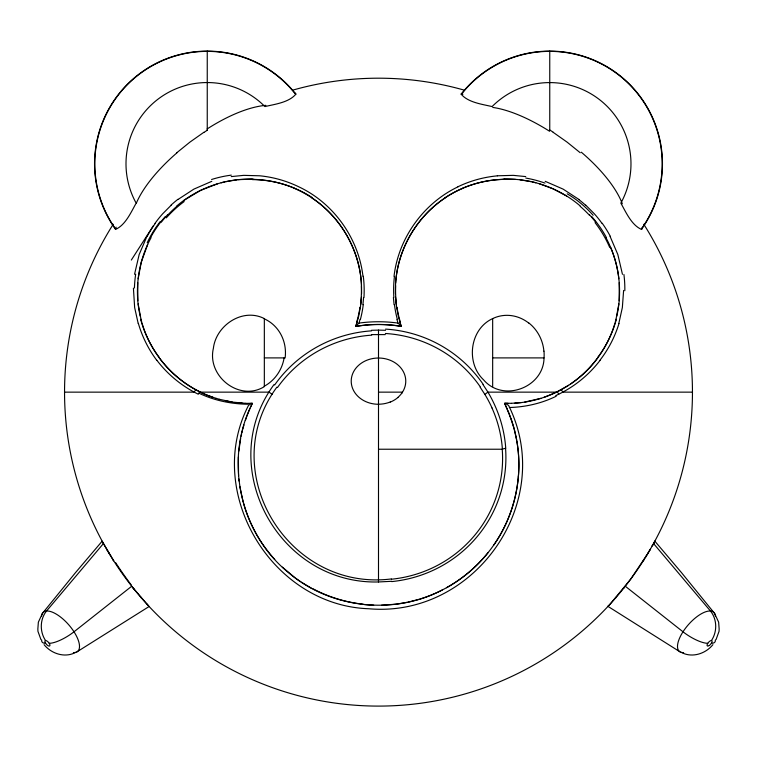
<?xml version="1.0" encoding="UTF-8"?>
<svg xmlns="http://www.w3.org/2000/svg" width="757" height="757" viewBox="0 0 757 757"><rect width="100%" height="100%" fill="white"/><g stroke="black" fill="none" stroke-linecap="round" stroke-linejoin="round"><path stroke-width="1.14" d="M391.681 581.3L378.5 581.963L378.5 330.109L385.531 330.298M549.752 130.128L549.752 51.107M623.607 290.451L622.349 307.588L618.829 323.409M133.421 288.209L134.651 307.588L138.171 323.409M361.591 293.659L361.543 286.572M395.457 286.572L395.409 293.659M238.37 456.973L238.559 475.784M395.495 285.682C396.886 250.718 415.943 217.098 445.182 197.889M137.765 282.607L137.821 300.747M361.439 297.227L360.786 304.418M619.179 300.747L619.235 282.607M395.646 283.052C398.154 242.221 425.103 204.22 462.801 188.304M363.597 297.473L362.915 304.692M543.98 351.144A37.935 34.671 73.1 0 1 544.028 357.9C543.715 387.508 503.216 402.838 483.619 379.882C465.593 363 469.652 329.087 492.665 318.602A38.796 35.503 73.7 0 1 528.717 323.04M616.775 316.227C622.008 293.385 619.822 268.924 610.615 247.378M361.221 300.207L360.351 307.569M238.834 451.134L240.66 438.435M138.143 278.784L141.266 262.215L147.691 244.426M618.876 303.822L615.943 319.624M394.028 276.324C398.428 238.209 423.362 203.359 457.994 186.828M360.55 306.225L358.525 316.842M134.547 274.308L139.174 254.503L146.962 236.298M241.142 436.164L241.615 433.884M241.89 432.758L242.439 430.496M358.373 317.467L355.79 326.305L365.726 325.027A138.153 136.478 0 0 1 401.21 326.305L398.627 317.467M615.252 322.141L616.056 319.199M242.713 429.37L243.962 424.895M360.048 319.407L358.988 323.163A7.106 0.927 -40.9 0 0 357.257 324.687L355.818 326.21L357.001 322.473M614.968 323.107C607.786 347.709 591.813 369.605 570.598 383.979M245.363 420.476L246.905 416.104M247.321 415.025L249.952 408.6M716.046 639.608L719.055 631.329L719.15 628.972L718.639 622.178L714.608 613.444L681.631 572.803L654.843 541.17L653.546 543.526L710.473 611.022A22.833 19.852 -85.5 0 1 711.448 640.536M250.406 407.531L252.365 403.339C223.902 459.102 239.458 532.332 287.726 571.98C329.532 608.306 393.356 615.715 442.372 589.911M151.012 237.793C138.086 261.487 134.169 289.912 140.225 316.227M654.833 541.198L654.521 541.757M653.452 543.696L653.944 542.807M652.856 544.785L652.392 545.617M650.405 549.109L649.383 550.878M649.733 550.263L648.257 552.78M276.863 387.177C214.846 471.242 288.218 591.908 391.35 578.935M647.661 553.774L648.389 552.544M647.86 553.443L630.77 579.039L610.691 603.461M646.601 555.524L645.712 556.982M461.136 94.161C468.015 102.413 481.717 104.163 492.097 106.576A81.245 81.245 0 0 1 620.844 203.131C626.058 212.424 631.584 225.084 641.425 229.38A17.014 3.151 54.8 0 0 641.595 228.661A112.452 112.452 0 0 0 617.22 73.855A112.452 112.452 0 0 0 461.761 93.792A17.014 3.16 19 0 0 461.136 94.161A112.708 112.708 0 0 1 617.371 73.647A112.708 112.708 0 0 1 641.425 229.38M643.299 560.814L643.8 560.019M131.34 260.039L153.226 225.927M419.785 599.08C459.376 587.11 492.769 556.679 508.288 518.337A149.631 145.221 12.2 0 0 518.356 476.645M493.498 545.409C514.628 515.432 523.21 476.995 516.776 440.886M273.996 384.594C214.184 465.735 277.885 584.536 378.5 581.963M401.853 393.091L402.497 392.145L378.5 392.145M154.986 223.4L156.822 220.902A76.031 51.107 -51.9 0 1 162.717 213.739L171.262 205.138M598.162 357.238C578.982 383.922 547.595 401.257 514.788 403.159M161.279 222.151L165.509 217.06M623.683 588.236L624.279 587.489M600.131 360.275C588.558 375.453 573.2 387.735 555.789 395.58M488.17 552.525C476.749 566.823 462.499 578.85 446.498 587.725M45.552 640.536A22.833 19.852 85.5 0 1 46.527 611.022L103.454 543.526L102.157 541.17L75.369 572.803L42.392 613.444L38.361 622.178L37.85 628.972L37.945 631.329L40.954 639.608M616.558 596.838L615.148 598.475M712.905 644.68C705.533 653.802 692.012 658.23 681.291 652.364M609.357 604.919L607.899 606.499L608.562 605.78M165.736 216.805L167.458 214.903M610.35 603.84L609.82 604.417M176.778 152.753L189.903 142.136L203.832 132.324M176.627 206.093C197.776 187.868 225.908 178.046 253.803 179.154M177.971 199.498L193.868 189.127L211.809 181.32M183.781 200.454L200.51 190.423L217.704 183.733M568.649 385.275L556.499 392.145L487.934 392.145A5.706 0.88 -31.3 0 0 484.953 394.529A125.586 122.984 9.4 0 1 492.022 407.919M76.987 651.843L149.11 606.508L146.65 603.84M75.709 652.364C64.988 658.23 51.467 653.802 44.095 644.68M544.103 397.274L547.254 396.138M540.924 398.324L524.677 402.081M418.829 599.355L408.25 602.099M221.139 182.768L224.564 181.926M225.7 181.68L236.998 179.806M407.275 602.288L396.45 604.143L381.5 605.231M231.254 176.589L243.707 175.359L259.642 175.785A167.6 138.73 -76.1 0 1 298.977 186.903C333.695 203.264 358.544 238.256 362.972 276.324M521.365 402.544L511.439 403.32M238.124 179.674L252.469 179.116M497.358 175.785L513.293 175.359L525.746 176.589M371.469 330.298L378.5 330.109M371.687 334.603L385.313 334.603M503.197 179.154C531.092 178.046 559.224 187.868 580.373 206.093M511.353 403.32C501.106 403.15 505.08 402.743 508.59 405.44C556.527 501.825 474.497 618.261 368.668 608.742C271.498 605.382 203.756 491.918 248.533 405.355C249.829 404.049 255.8 402.421 249.006 403.386M504.531 179.116L515.526 179.381M264.335 357.9L284.348 357.9M492.665 357.9L543.999 357.9M64.544 392.145L194.227 392.145L198.287 394.217A2.29 1.117 -64.1 0 1 200.491 392.145L269.066 392.145A5.706 0.88 31.2 0 1 272.047 394.52M692.456 392.145L562.773 392.145A2.28 1.135 61.8 0 0 560.445 390.129M378.5 449.232L502.421 449.232A5.706 1.126 -4 0 1 505.742 448.314A128.851 126.145 10.2 0 0 495.087 405.941A129.031 126.372 9.6 0 0 487.953 392.135L483.004 384.594M511.032 418.706L504.635 403.339L507.994 403.386M245.647 403.32L248.911 403.386M245.561 403.32L232.323 402.081L219.284 399.27M242.212 403.159L235.635 402.544M520.002 179.806L531.3 181.68M232.323 402.081L225.766 400.869M532.436 181.926L535.861 182.768M216.076 398.324L219.237 399.261M539.296 183.733L553.064 188.824L566.671 196.044M158.838 357.238C172.899 376.541 193.215 391.246 216.038 398.314M545.191 181.32L563.132 189.127L579.029 199.498M209.746 396.138L212.897 397.274M294.199 188.304C332.465 204.428 359.584 243.347 361.468 284.812M200.501 392.145C172.473 378.68 150.69 352.98 142.032 323.107M311.742 588.397L301.277 582.105M680.013 651.843L607.994 606.395M553.168 132.324L567.097 142.136L580.222 152.753M311.818 197.889C341.057 217.098 360.114 250.718 361.505 285.682M295.826 578.329L300.34 581.508M294.927 577.695L282.361 567.144M625.273 586.23L682.994 631.792A22.833 7.106 32.7 0 0 707.776 643.308M585.738 205.138L594.283 213.739A76.031 51.107 51.9 0 1 600.187 220.902L602.014 223.4M399.724 324.687L401.191 326.239L399.999 322.473M148.287 605.619L132.721 587.489M589.542 214.903L591.264 216.805M115.575 229.38C125.425 225.084 130.942 212.424 136.156 203.131A81.245 81.245 0 0 1 264.903 106.557C275.283 104.182 288.985 102.403 295.864 94.161A17.014 3.151 -18.9 0 0 295.221 93.792A112.452 112.452 0 0 0 139.78 73.855A112.452 112.452 0 0 0 115.395 228.671A17.014 3.16 -54.7 0 0 115.575 229.38A112.708 112.708 0 0 1 139.629 73.647A112.708 112.708 0 0 1 295.864 94.161M274.753 559.432C260.153 543.45 249.356 524.024 243.47 503.187M591.491 217.06L595.721 222.151M141.398 597.945L140.442 596.838M156.869 360.275C166.871 373.4 179.693 384.329 194.227 392.145A2.28 1.135 -61.8 0 1 196.555 390.129M133.913 588.974L131.727 586.23L74.006 631.792A22.833 7.106 -32.7 0 1 49.224 643.308M480.137 387.177L484.953 394.529M113.701 560.814L112.708 559.243M113.578 560.615L103.056 542.807M110.399 555.524L110.844 556.244M109.14 553.443L109.547 554.124M108.355 552.127L108.743 552.78M107.267 550.273L107.617 550.878M106.595 549.109L106.926 549.686M605.988 237.793C612.858 250.463 617.258 264.467 618.857 278.784M610.038 236.298L617.826 254.503L622.453 274.308M504.635 403.339L507.436 409.471M507.824 410.351L508.912 413.038M509.272 413.928L514.079 428.594L516.615 439.931M396.952 319.407L398.012 323.163A7.106 0.927 40.9 0 1 399.743 324.687M140.944 319.199L141.748 322.141M243.167 502.156L239.789 486.391M141.057 319.624L138.124 303.822M398.475 316.842L396.45 306.225M396.649 307.569L395.779 300.207M396.214 304.418L395.561 297.227M394.085 304.692L393.403 297.473M238.871 478.973L239.08 481.092M492.665 318.602L492.665 386.638M207.248 51.107L207.248 130.128M643.81 224.28A313.956 313.956 0 0 1 583.533 629.9A313.956 313.956 0 0 1 173.467 629.9A313.956 313.956 0 0 1 113.19 224.28M292.457 90.215A313.956 313.956 0 0 1 464.543 90.215M462.366 94.313A113.976 28.198 38 0 1 462.924 94.209M492.769 107.418A96.47 36.582 36.9 0 1 549.582 131.273M549.762 129.986A97.587 37.131 36.9 0 1 553.197 132.191M581.31 152.195A96.253 38.295 35.9 0 1 622.311 203.737M642.116 227.923A114.08 29.097 34.8 0 1 642.05 228.955M203.86 132.456A97.587 36.875 -36.9 0 1 207.267 130.261M207.087 128.983A96.47 38.437 -37.9 0 1 265.877 105.346M136.402 203.027A96.253 37.207 -36.7 0 1 176.93 152.838M115.982 228.292A114.08 28.302 -35.7 0 1 116.105 227.157M295.221 93.215A113.976 29.097 -39 0 1 295.684 93.404M683.618 652.572A26.012 10.768 -48.7 0 1 688.179 624.922A26.012 10.768 -48.7 0 1 715.393 616.037M715.327 640.043A22.833 7.106 32.7 0 1 711.381 643.308M652.051 545.958A49.631 1.59 -57.4 0 1 654.247 543.062M131.33 585.066A36.573 3.208 54.5 0 1 115.66 562.697M41.597 616.037A26.012 10.778 48.7 0 1 68.83 624.913A26.012 10.778 48.7 0 1 73.382 652.572M45.619 643.308A22.833 7.106 -32.7 0 1 41.673 640.043M358.979 323.088A141.663 140.073 -0.2 0 1 398.021 323.078M355.799 326.399A138.247 136.544 -0.3 0 1 401.201 326.39M445.088 197.719A162.963 134.519 74.8 0 1 504.541 179.295M567.201 193.83A84.169 60.428 53.9 0 1 593.157 215.291M595.068 222.653A78.7 52.365 52 0 1 609.726 247.492M556.452 392.06A139.667 116.729 34 0 1 547.197 396.043M556.509 392.145A2.29 1.117 64.1 0 1 558.713 394.217M616.236 319.728A164.553 135.361 27.5 0 1 597.992 357.124M591.614 216.445A75.965 51.334 51.8 0 1 606.452 237.651M580.222 206.377A79.125 53.274 52 0 1 589.334 215.139M462.764 188.19A164.629 135.342 74.2 0 1 503.216 179.381M395.987 300.217A107.617 93.736 61 0 1 395.684 285.72M400.396 322.378A102.517 91.304 58.5 0 1 397.037 307.541M209.698 396.233A139.667 116.909 -34.5 0 1 200.444 392.23M159.008 357.124A164.553 135.361 -27.5 0 1 140.764 319.728M150.548 237.651A75.965 51.334 -51.8 0 1 165.386 216.445M167.666 215.139A79.125 53.274 -52 0 1 176.778 206.377M253.784 179.381A164.629 135.342 -74.2 0 1 294.236 188.19M361.316 285.72A107.617 93.736 -61 0 1 361.013 300.217M359.963 307.541A102.517 91.304 -58.5 0 1 356.604 322.378M147.208 242.742A78.226 53.974 -51.4 0 1 160.323 221.423M166.285 217.874A81.084 54.22 -52 0 1 184.169 201.561M252.422 179.617A162.963 134.046 -73.6 0 1 312.045 197.445M511.07 418.687A147.492 143.177 11.9 0 1 518.365 476.645M373.703 605.193A134.509 128.832 0 0 1 364.136 604.54M363.209 604.218A136.497 130.838 -0.1 0 1 312.849 588.719M248.201 404.238A133.052 111.648 -34.1 0 1 198.949 393.205M363.256 304.702A105.923 95.06 -58.1 0 1 360.398 319.482M363.294 276.239A112.642 98.741 -60.8 0 1 363.966 297.454M211.6 179.485A141.143 114.629 -66.5 0 1 231.311 175.141M171.167 204.986A85.598 59.623 -52.5 0 1 177.895 199.337M147.189 236.364A80.838 54.769 -51.9 0 1 155.185 223.523M134.424 288.001A130.914 102.1 -44.4 0 1 135.673 274.204M156.775 360.332A167.486 138.588 -29.5 0 1 138.332 323.343M556.196 396.233A132.257 113.578 39.7 0 1 509.395 407.521M619.008 323.476A167.486 138.635 27.6 0 1 600.008 360.181M623.91 274.45A132.04 105.337 41.2 0 1 624.828 290.726M602.222 223.268A80.838 55.242 51.8 0 1 610.265 236.222M578.963 199.659A85.598 59.283 52.3 0 1 585.644 205.289M525.803 178.065A141.143 111.828 61.6 0 1 544.993 183.099M457.957 186.752A167.6 138.749 75.2 0 1 497.368 175.851M393.858 297.501A112.642 97.984 62 0 1 394.435 276.428M397.321 319.34A105.923 94.351 58.9 0 1 394.444 304.674M528.793 322.927A37.708 34.377 73.3 0 1 543.904 351.144M264.24 318.811A38.37 36.185 -73 0 1 285.124 357.976M284.121 357.862A37.443 34.604 -70.2 0 1 264.174 386.278M378.386 404.276A27.271 23.126 0 0 1 352.147 375.169A27.271 23.126 0 0 1 392.022 361.07A27.271 23.126 0 0 1 397.945 397.359M390.224 401.986A27.138 22.956 0 0 1 378.5 404.21M397.927 397.51A27.81 23.609 0 0 1 390.281 402.09M502.232 449.242A124.574 122.028 8 0 1 391.378 579.228M491.955 407.947A125.444 122.804 10 0 1 502.402 449.232M505.553 448.333A127.905 125.302 8.2 0 1 391.71 581.594M385.389 333.487A124.167 123.202 0 0 1 480.383 387.007M385.606 329.115A127.526 126.57 0 0 1 483.24 384.433M277.44 387.565A124.091 121.489 -9.8 0 1 371.715 335.152M274.621 385.01A127.46 124.801 -10.1 0 1 371.498 330.856M264.335 318.602L264.335 386.638C239.382 402.043 206.765 376.106 213.379 348.343C216 325.321 242.685 307.446 264.335 318.602M709.309 645.475A3.473 1.438 -48.7 0 0 711.892 640.725A3.473 1.438 -48.7 0 0 707.53 643.724A3.473 1.438 -48.7 0 0 709.309 645.475M45.306 642.769A3.473 1.438 48.7 0 0 49.697 645.939A3.473 1.438 48.7 0 0 47.256 641.217A3.473 1.438 48.7 0 0 45.306 642.769"/></g></svg>
